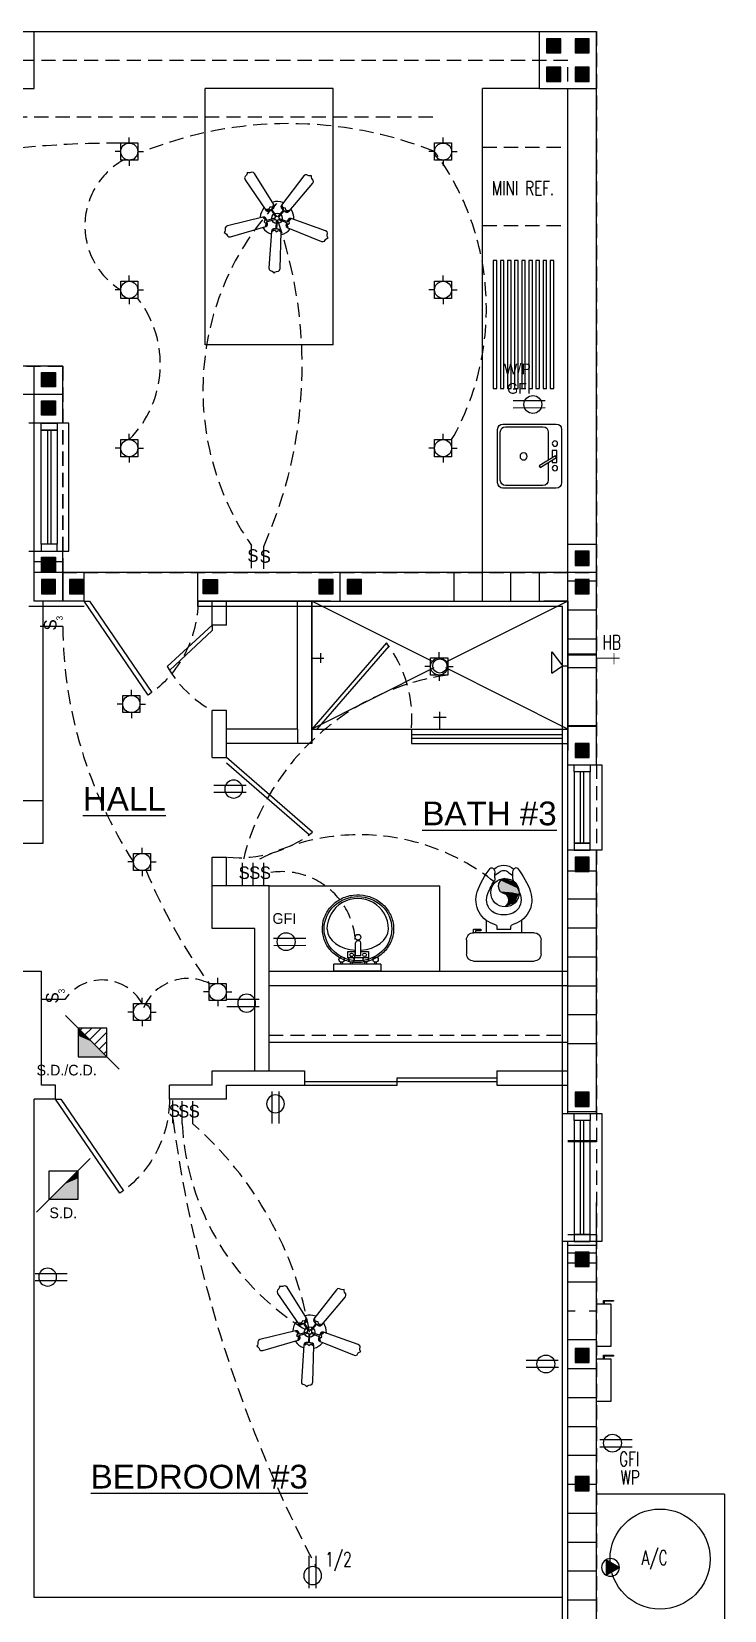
# Model space of a CAD drawing. Header units: inches. Extents: x -25328 to 8149, y -5530 to 4336.
# Drawn here: x -2623.5 to -2428.8, y 2186.2 to 2629.8 of the extents above; entities that cross this region are included whole.
import ezdxf

# ---------------------------------------------------------------- set-up
doc = ezdxf.new("R2010")
doc.units = ezdxf.units.IN
doc.header["$LTSCALE"] = 16
doc.header["$MEASUREMENT"] = 0
doc.linetypes.add('ALPINE_SOLID', pattern=[0])
doc.linetypes.add('HIDDEN', pattern=[0.375, 0.25, -0.125])
doc.layers.get('0').update_dxf_attribs({"linetype": 'CONTINUOUS'})
doc.layers.add('AREA', color=7, linetype='HIDDEN', plot=False)
for name, color, linetype in [('BLOCK', 8, 'CONTINUOUS'), ('CEILING', 8, 'CONTINUOUS'), ('CELLS', 165, 'CONTINUOUS'), ('CONC', 3, 'CONTINUOUS'), ('COUNTER', 2, 'CONTINUOUS'), ('DIM', 5, 'CONTINUOUS'), ('DIMS', 5, 'CONTINUOUS'), ('DOORS', 1, 'CONTINUOUS'), ('DRY WALL', 8, 'CONTINUOUS'), ('ELECTRIC', 3, 'CONTINUOUS'), ('ELECTRIC LINES', 4, 'HIDDEN'), ('FIXTURES', 2, 'CONTINUOUS'), ('PLUMBING', 4, 'CONTINUOUS'), ('TEXT', 11, 'CONTINUOUS'), ('TEXT ROOM', 3, 'CONTINUOUS'), ('TRUSSES', 56, 'ALPINE_SOLID'), ('WALLS EXT', 6, 'CONTINUOUS'), ('WALLS INT', 6, 'CONTINUOUS'), ('WINDOWS', 1, 'CONTINUOUS')]:
    doc.layers.add(name, color=color, linetype=linetype)
doc.styles.add('ARCHM', font='ARCHM.SHX')
doc.styles.add('ATT', font='txt')
doc.styles.add('PAYTS NOTES', font='romans.shx', dxfattribs={"width": 0.7, "height": 4.5})
doc.styles.add('TEST', font='swissk.ttf', dxfattribs={"height": 4})

# ---------------------------------------------------------------- blocks, each defined once
blk = doc.blocks.new('226')
for p, q in [((0, -9.02), (0, 0)), ((2, -9.02), (2, 0))]:
    blk.add_line(p, q)
blk.add_circle((1, -5.52), 2.51)
blk = doc.blocks.new('A$C6fa36042')
at = {"layer": 'ELECTRIC'}
for p, q in [((3.91, 18.07), (3.81, 17.84)), ((3.81, 17.84), (3.92, 17.5)), ((4.16, 18.36), (3.91, 18.07)), ((4.3, 18.65), (4.16, 18.36)), ((4.32, 18.86), (4.3, 18.65)), ((4.54, 18.78), (4.32, 18.86)), ((4.82, 18.79), (4.54, 18.78)), ((5.21, 18.91), (4.82, 18.79)), ((5.49, 18.86), (5.21, 18.91)), ((5.71, 18.67), (5.49, 18.86)), ((9.33, 12.85), (5.71, 18.67)), ((14.95, 18.19), (10.74, 12.73)), ((15.24, 18.4), (14.95, 18.19)), ((15.49, 18.38), (15.24, 18.4)), ((15.84, 18.23), (15.49, 18.38)), ((16.16, 18.19), (15.84, 18.23)), ((16.37, 18.23), (16.16, 18.19)), ((16.37, 18), (16.37, 18.23)), ((16.46, 17.74), (16.37, 18)), ((3.92, 17.5), (7.81, 11.8)), ((12.2, 11.6), (16.62, 16.85)), ((16.7, 17.4), (16.46, 17.74)), ((16.62, 16.85), (16.73, 17.12)), ((16.73, 17.12), (16.7, 17.4)), ((7.92, 11.93), (7.89, 11.88)), ((7.89, 11.88), (8.03, 11.73)), ((8.1, 11.89), (7.92, 11.93)), ((8.34, 11.93), (8.1, 11.89)), ((8.26, 11.72), (8.75, 11.89)), ((8.46, 12.09), (8.34, 11.93)), ((8.56, 12.36), (8.46, 12.09)), ((8.87, 12.32), (8.56, 12.36)), ((8.75, 11.89), (8.76, 11.85)), ((9.07, 12.39), (8.87, 12.32)), ((8.92, 12), (9.25, 12.34)), ((8.94, 11.96), (8.92, 12)), ((8.95, 11.94), (9.31, 12.25)), ((9.78, 10.69), (8.95, 11.94)), ((9.17, 12.6), (9.07, 12.39)), ((9.2, 12.77), (9.17, 12.6)), ((9.27, 12.76), (9.2, 12.77)), ((9.25, 12.34), (9.34, 12.55)), ((9.34, 12.55), (9.27, 12.76)), ((9.31, 12.25), (9.44, 12.49)), ((9.44, 12.49), (9.33, 12.85)), ((10.74, 12.73), (10.63, 12.45)), ((10.63, 12.45), (10.7, 12.23)), ((10.7, 12.23), (11.06, 11.81)), ((10.84, 12.67), (10.74, 12.49)), ((10.74, 12.49), (10.8, 12.28)), ((10.8, 12.28), (11.11, 11.87)), ((10.89, 12.66), (10.84, 12.67)), ((10.91, 12.48), (10.89, 12.66)), ((11.02, 12.27), (10.91, 12.48)), ((11.21, 12.2), (11.02, 12.27)), ((11.11, 11.87), (11.08, 11.84)), ((11.5, 12.19), (11.21, 12.2)), ((11.56, 11.88), (11.5, 12.19)), ((11.69, 11.71), (11.56, 11.88)), ((7.27, 10.5), (0.61, 8.85)), ((7.64, 10.49), (7.27, 10.5)), ((7.33, 10.41), (7.29, 10.35)), ((7.29, 10.35), (7.45, 10.27)), ((7.55, 10.42), (7.33, 10.41)), ((7.45, 10.27), (7.62, 10.11)), ((7.62, 9.9), (7.49, 9.62)), ((7.49, 9.62), (7.71, 9.44)), ((7.73, 10.26), (7.55, 10.42)), ((7.62, 10.11), (7.62, 9.9)), ((7.83, 10.3), (7.64, 10.49)), ((7.8, 9.03), (7.7, 8.88)), ((7.7, 8.88), (7.74, 8.83)), ((7.71, 9.44), (7.83, 9.27)), ((7.95, 9.84), (7.73, 10.26)), ((7.74, 8.83), (7.93, 8.92)), ((7.79, 8.73), (8.04, 8.89)), ((7.83, 9.27), (7.8, 9.03)), ((7.81, 11.8), (8.04, 11.62)), ((8.01, 9.86), (7.83, 10.3)), ((7.93, 8.92), (8.01, 9.14)), ((7.98, 9.85), (7.95, 9.84)), ((8.01, 9.14), (7.99, 9.65)), ((7.99, 9.65), (8.04, 9.65)), ((9.45, 10.26), (8.01, 9.86)), ((8.03, 11.73), (8.26, 11.72)), ((8.04, 11.62), (8.28, 11.61)), ((8.04, 8.89), (8.12, 9.11)), ((8.06, 9.66), (9.52, 10.05)), ((8.12, 9.11), (8.06, 9.66)), ((8.28, 11.61), (8.78, 11.83)), ((8.78, 11.83), (9.6, 10.56)), ((9.52, 10.05), (9.45, 10.26)), ((9.6, 10.56), (9.78, 10.69)), ((9.77, 9.82), (9.7, 8.32)), ((9.98, 9.82), (9.77, 9.82)), ((9.9, 8.31), (9.98, 9.82)), ((11.06, 11.81), (10.11, 10.64)), ((10.11, 10.64), (10.29, 10.52)), ((10.35, 10.19), (10.28, 9.98)), ((10.28, 9.98), (11.69, 9.45)), ((10.29, 10.52), (11.22, 11.69)), ((11.75, 9.64), (10.35, 10.19)), ((11.22, 11.69), (11.63, 11.44)), ((11.24, 11.71), (11.26, 11.74)), ((11.26, 11.74), (11.69, 11.53)), ((11.69, 9.45), (11.57, 8.99)), ((11.57, 8.99), (11.61, 8.72)), ((11.63, 11.44), (11.89, 11.4)), ((11.75, 9.43), (11.68, 8.96)), ((11.68, 8.96), (11.73, 8.73)), ((11.92, 11.68), (11.69, 11.71)), ((11.69, 11.53), (11.92, 11.51)), ((11.71, 9.44), (11.75, 9.43)), ((12.03, 10.12), (11.75, 9.64)), ((11.82, 9.61), (11.78, 9.63)), ((12.11, 10.03), (11.82, 9.61)), ((11.85, 9.02), (11.97, 9.19)), ((11.89, 8.79), (11.85, 9.02)), ((11.89, 11.4), (12.2, 11.6)), ((12.09, 11.71), (11.92, 11.68)), ((11.92, 11.51), (12.1, 11.64)), ((11.97, 9.19), (12.24, 9.34)), ((12.23, 10.25), (12.03, 10.12)), ((12.1, 11.64), (12.09, 11.71)), ((12.3, 10.16), (12.11, 10.03)), ((12.17, 9.62), (12.18, 9.82)), ((12.24, 9.34), (12.17, 9.62)), ((12.18, 9.82), (12.34, 9.99)), ((12.53, 10.23), (12.23, 10.25)), ((12.5, 10.12), (12.3, 10.16)), ((12.34, 9.99), (12.51, 10.06)), ((12.51, 10.06), (12.5, 10.12)), ((19.02, 7.91), (12.53, 10.23)), ((0.14, 7.78), (0, 7.59)), ((0, 7.59), (0.19, 7.5)), ((0.22, 8.04), (0.14, 7.78)), ((0.19, 7.5), (0.43, 7.28)), ((0.36, 8.7), (0.22, 8.45)), ((0.22, 8.45), (0.22, 8.04)), ((0.61, 8.85), (0.36, 8.7)), ((0.43, 7.28), (0.62, 6.95)), ((0.62, 6.95), (0.81, 6.79)), ((0.81, 6.79), (1.17, 6.79)), ((1.17, 6.79), (7.79, 8.73)), ((8.86, 7.81), (8.37, 0.97)), ((8.98, 8.16), (8.86, 7.81)), ((9.02, 8.05), (8.96, 7.85)), ((8.96, 7.85), (9.01, 7.79)), ((9.23, 8.28), (8.98, 8.16)), ((9.01, 7.79), (9.13, 7.92)), ((9.23, 8.17), (9.02, 8.05)), ((9.13, 7.92), (9.34, 8.02)), ((9.7, 8.32), (9.23, 8.28)), ((9.7, 8.25), (9.23, 8.17)), ((9.34, 8.02), (9.54, 7.96)), ((9.54, 7.96), (9.77, 7.75)), ((9.7, 8.29), (9.7, 8.25)), ((9.77, 7.75), (10.01, 7.91)), ((9.89, 8.24), (9.9, 8.28)), ((10.38, 8.09), (9.89, 8.24)), ((10.44, 8.19), (9.9, 8.31)), ((10.01, 7.91), (10.2, 7.96)), ((10.2, 7.96), (10.42, 7.86)), ((10.57, 7.95), (10.38, 8.09)), ((10.42, 7.86), (10.54, 7.73)), ((10.62, 8.05), (10.44, 8.19)), ((10.5, 0.87), (10.7, 7.76)), ((10.54, 7.73), (10.59, 7.75)), ((10.59, 7.75), (10.57, 7.95)), ((10.7, 7.76), (10.62, 8.05)), ((11.61, 8.72), (11.91, 8.49)), ((11.73, 8.73), (11.91, 8.6)), ((11.97, 8.63), (11.89, 8.79)), ((11.91, 8.6), (11.97, 8.63)), ((11.91, 8.49), (18.27, 5.91)), ((18.55, 5.89), (18.81, 6.01)), ((18.81, 6.01), (19.05, 6.34)), ((19.31, 7.7), (19.02, 7.91)), ((19.05, 6.34), (19.27, 6.5)), ((19.27, 6.5), (19.5, 6.58)), ((19.37, 7.46), (19.31, 7.7)), ((19.33, 7.07), (19.37, 7.46)), ((19.39, 6.76), (19.33, 7.07)), ((19.5, 6.58), (19.39, 6.76)), ((18.27, 5.91), (18.55, 5.89)), ((8.37, 0.97), (8.43, 0.68)), ((8.43, 0.68), (8.63, 0.48)), ((8.63, 0.48), (9.02, 0.35)), ((9.02, 0.35), (9.24, 0.19)), ((9.24, 0.19), (9.38, 0)), ((9.38, 0), (9.52, 0.16)), ((9.52, 0.16), (9.8, 0.31)), ((9.8, 0.31), (10.18, 0.39)), ((10.18, 0.39), (10.39, 0.53)), ((10.39, 0.53), (10.5, 0.87))]:
    blk.add_line(p, q, dxfattribs=at)
for radius in [0.983, 0.393]:
    blk.add_circle((9.91, 10.25), radius, dxfattribs=at)
for start, end in [(141.8249, 175.765), (69.8249, 103.765), (357.8249, 31.765), (213.8249, 247.765), (285.8249, 319.765)]:
    blk.add_arc((9.91, 10.25), 3.15, start, end, dxfattribs=at)
blk = doc.blocks.new('LIGHT')
at = {"layer": 'TEXT', "linetype": 'Continuous'}
for p, q in [((-2.41, 0), (-4, 0)), ((0, 2.41), (0, 4)), ((2.41, 0), (4, 0)), ((0, -2.41), (0, -4))]:
    blk.add_line(p, q, dxfattribs=at)
blk.add_circle((0, 0), 2.41, dxfattribs=at)
blk = doc.blocks.new('CANLIGHT')
at = {"layer": 'ELECTRIC', "color": 3}
for p, q in [((-2.96, -2.14), (-2.96, 2.69)), ((-2.96, 2.69), (1.86, 2.69)), ((1.86, 2.69), (1.86, -2.14)), ((1.86, -2.14), (-2.96, -2.14))]:
    blk.add_line(p, q, dxfattribs=at)
blk.add_blockref('LIGHT', (-0.55, 0.28), dxfattribs=at)
blk = doc.blocks.new('SMOKEDET')
at = {"layer": 'ELECTRIC', "linetype": 'Continuous'}
for p, q in [((4.56, 4.17), (8.1, 7.71)), ((-3.44, -3.83), (4.56, 4.17)), ((-3.44, 4.17), (4.56, 4.17)), ((-3.44, -3.83), (-3.44, 4.17)), ((4.56, 4.17), (4.56, -3.83)), ((-3.44, -3.83), (-6.97, -7.36)), ((4.56, -3.83), (-3.44, -3.83))]:
    blk.add_line(p, q, dxfattribs=at)
for points in [[(-3.44, -3.83), (4.56, -3.83), (0.98, 0.51), (4.54, 2.06)], [(0.98, 0.51), (4.54, 2.06), (4.56, 4.17)]]:
    blk.add_solid(points, dxfattribs=at)
at = {"layer": 'TEXT', "style": 'ARCHM'}
blk.add_text('S.D.', height=3, dxfattribs=at).set_placement((-3.39, -9.09))
blk = doc.blocks.new('A$C12A10692')
blk.add_line((1.14, 0), (1.14, 6.34))
at = {"style": 'ARCHM'}
blk.add_text('S', height=3.52, dxfattribs=at).set_placement((0, 1.75))
blk = doc.blocks.new('CELL')
at = {"layer": 'CELLS', "linetype": 'Continuous'}
for p, q in [((-1.99, -1.89), (-1.99, 2.11)), ((-1.99, 2.11), (2.01, 2.11)), ((2.01, 2.11), (2.01, -1.89)), ((2.01, -1.89), (-1.99, -1.89))]:
    blk.add_line(p, q, dxfattribs=at)
for points in [[(-1.99, 2.11), (-1.99, -1.89), (2.01, 2.11), (-0.07, -1.89)], [(2.01, 2.11), (-0.07, -1.89), (2.01, -0.79), (1.71, -1.89)], [(2.01, -0.79), (1.71, -1.89), (2.01, -1.89)]]:
    blk.add_solid(points, dxfattribs=at)
blk = doc.blocks.new('A$C1FC876C1')
at = {"layer": 'DOORS'}
for p, q in [((0, 18.07), (26.42, 0)), ((26.42, 1.5), (0.72, 19.08)), ((26.42, 0), (26.42, 1.5))]:
    blk.add_line(p, q, dxfattribs=at)
at = {"layer": 'DOORS', "color": 8, "linetype": 'HIDDEN'}
blk.add_arc((26.45, -0.07), 32.07, 90.0483, 145.5621, dxfattribs=at)
blk = doc.blocks.new('pv_snk_lav')
at = {"color": 8}
for p, q in [((-2.92, 19.75), (2.86, 19.75)), ((-2.92, 17.96), (-2.92, 19.75)), ((-0.81, 17.96), (-2.92, 17.96)), ((-0.81, 19.18), (-0.81, 15.54)), ((-0.81, 19.18), (0.69, 19.18)), ((0.69, 19.18), (0.69, 15.54)), ((2.86, 17.96), (0.69, 17.96)), ((2.86, 19.75), (2.86, 17.96)), ((-0.31, 15.04), (0.19, 15.04))]:
    blk.add_line(p, q, dxfattribs=at)
for centre in [(-1.85, 18.92), (1.79, 18.92)]:
    blk.add_circle(centre, 0.504, dxfattribs=at)
blk.add_circle((0, 14), 0.805)
for centre, start, end in [((-0.31, 15.54), 180, 270), ((0.19, 15.54), 270, 0)]:
    blk.add_arc(centre, 0.5, start, end, dxfattribs=at)
blk.add_ellipse((0, 11.59), major_axis=(-9.51, 0), ratio=0.94926)
for centre, ratio, start_param, end_param in [((0.06, 11.59), 0.701896, 4.81318, 6.256692), ((0.06, 11.59), 0.701896, 3.168086, 4.639508), ((0.06, 11.75), 1, 0, 3.141593)]:
    blk.add_ellipse(centre, major_axis=(-8.65, 0), ratio=ratio, start_param=start_param, end_param=end_param)
blk.add_open_spline([(-10.01, 11.59), (-10.01, 10.88), (-9.93, 10.17), (-9.49, 8.32), (-8.99, 7.22), (-7.6, 5.27), (-6.71, 4.42), (-4.67, 3.08), (-3.52, 2.59), (-1.12, 2.04), (0.13, 1.99), (2.58, 2.3), (3.78, 2.68), (5.94, 3.82), (6.91, 4.59), (8.49, 6.4), (9.11, 7.45), (9.89, 9.69), (10.06, 10.88), (9.94, 13.25), (9.64, 14.41), (8.63, 16.57), (7.91, 17.55), (6.14, 19.21), (5.1, 19.88), (2.82, 20.81), (1.6, 21.07), (-0.87, 21.16), (-2.11, 20.98), (-4.45, 20.21), (-5.54, 19.61), (-7.43, 18.09), (-8.22, 17.16), (-9.4, 15.08), (-9.78, 13.93), (-9.99, 12.37), (-10.01, 11.98), (-10.01, 11.59)], degree=3, knots=[0, 0, 0, 0, 0.222872, 0.222872, 0.593959, 0.593959, 0.965045, 0.965045, 1.336132, 1.336132, 1.707218, 1.707218, 2.078305, 2.078305, 2.449391, 2.449391, 2.820478, 2.820478, 3.191564, 3.191564, 3.562651, 3.562651, 3.933737, 3.933737, 4.304824, 4.304824, 4.67591, 4.67591, 5.046996, 5.046996, 5.418083, 5.418083, 5.789169, 5.789169, 6.160256, 6.160256, 6.283185, 6.283185, 6.283185, 6.283185], dxfattribs=at)
blk = doc.blocks.new('15PTOI06')
at = {"color": 0, "linetype": 'ByBlock'}
for p, q in [((2, 10.5), (6, 10.5)), ((0, -8.5), (0, 8.5)), ((8, 8.5), (8, -8.5)), ((11.5, 5), (8, 5)), ((9, 2), (9.765178, 2)), ((9, -2), (9, 2)), ((23.431562, 2.5), (24.727861, 2.5)), ((24.931034, 1.327586), (24.062054, 2.5)), ((9.765178, -2), (9, -2)), ((23.431562, -2.5), (24.690476, -2.5)), ((24.931034, -1.327586), (24.062054, -2.5)), ((11.5, -5), (8, -5)), ((8.5, -8), (8, -8)), ((8, -8.5), (9, -8.5)), ((9, -6.5), (8.5, -6.5)), ((8.5, -6.5), (8.5, -8)), ((9, -8.5), (9, -6.5)), ((6, -10.5), (2, -10.5))]:
    blk.add_line(p, q, dxfattribs=at)
for centre, radius, start, end in [((2, 8.5), 2, 90, 180), ((6, 8.5), 2, 0, 90), ((17.25, 0.65), 7.210062, 71.816347, 166.116636), ((17.25, 0.65), 4.210062, 71.816347, 142.891702), ((12, -13.75), 19.534695, 57.937508, 70.559965), ((12, -13.75), 22.534695, 51.265418, 70.559965), ((9.765178, 2.5), 0.5, 270, 346.116636), ((19.118098, 0), 6.118098, 147.797266, 212.202734), ((23.431562, 4.5), 2, 237.937508, 270), ((24.727861, 4.5), 2, 270, 314.939898), ((23.666667, 0), 1.833333, 313.602819, 46.397181), ((23.166667, 0), 3.833333, 313.602819, 46.397181), ((25.787408, 3.438228), 0.5, 314.939898, 51.265418), ((9.765178, -2.5), 0.5, 13.883364, 90), ((17.25, -0.65), 7.210062, 193.883364, 288.183653), ((17.25, -0.65), 4.210062, 217.108298, 288.183653), ((12, 13.75), 19.534695, 289.440035, 302.062492), ((12, 13.75), 22.534695, 289.440035, 308.665009), ((23.431562, -4.5), 2, 90, 122.062492), ((24.690476, -4.5), 2, 44.162471, 90), ((25.766527, -3.454957), 0.5, 308.665009, 44.162471), ((2, -8.5), 2, 180, 270), ((6, -8.5), 2, 270, 0)]:
    blk.add_arc(centre, radius, start, end, dxfattribs=at)
at = {"color": 0, "linetype": 'ByBlock', "style": 'ATT', "flags": 3}
blk.add_attdef('ITEM', (0, -19.5), '', height=6, dxfattribs=at)
blk = doc.blocks.new('pv_snk_ut')
for p, q in [((-12, 24), (-12, 4)), ((10, 26), (-10, 26)), ((9, 25), (-9, 25)), ((12, 4), (12, 24)), ((-11, 23), (-11, 9)), ((11, 9), (11, 23)), ((-9, 7), (1.54, 7)), ((2.42, 7), (9, 7)), ((-10, 2), (10, 2))]:
    blk.add_line(p, q)
at = {"color": 8}
blk.add_lwpolyline([(-0.15, 4.26), (3.63, 10.38), (4.26, 9.99), (0.48, 3.87)], close=True, dxfattribs=at)
blk.add_lwpolyline([(1.51, 5.54), (2.43, 5.54), (2.43, 3.74), (-2.06, 3.74), (-2.06, 5.54), (0.63, 5.54)], dxfattribs=at)
blk.add_circle((0.1, 16.24), 1.36)
for centre in [(-4.68, 4.52), (4.53, 4.49)]:
    blk.add_circle(centre, 0.999, dxfattribs=at)
for centre, start, end in [((-10, 24), 90, 180), ((-9, 23), 90, 180), ((9, 23), 0, 90), ((10, 24), 0, 90), ((-9, 9), 180, 270), ((9, 9), 270, 0), ((-10, 4), 180, 270), ((10, 4), 270, 0)]:
    blk.add_arc(centre, 2, start, end)
blk = doc.blocks.new('ELEC220')
at = {"layer": 'ELECTRIC', "linetype": 'Continuous', "extrusion": (0, 0, -1)}
for p, q in [((2.38, -0.01), (-1.37, 2.14)), ((2.38, -0.01), (-1.37, 2.14)), ((-1.37, 2.14), (-1.36, -2.19)), ((-1.37, 2.14), (-1.36, -2.19)), ((-1.36, -2.19), (2.38, -0.01)), ((-1.36, -2.19), (2.38, -0.01))]:
    blk.add_line(p, q, dxfattribs=at)
blk.add_circle((0.12, -0.02), 2.5, dxfattribs=at)
for points in [[(1.36, -2.19), (-2.38, -0.01), (1.37, 2.14), (1.36, -2.19)], [(1.36, -2.19), (1.37, 2.14), (-0.06, -1.38), (-0.32, 1.2)], [(-0.06, -1.38), (-0.32, 1.2), (-1.35, -0.6), (-1.64, 0.43)], [(-1.35, -0.6), (-1.64, 0.43), (-2.38, -0.01)]]:
    blk.add_solid(points, dxfattribs=at)
blk = doc.blocks.new('A$C46EE3F81')
blk.add_line((1.14, 0), (1.14, 6.34))
at = {"style": 'ARCHM'}
for s, height, p in [('S', 3.52, (0, 1.75)), ('3', 1.76, (2.8, 0.02))]:
    blk.add_text(s, height=height, dxfattribs=at).set_placement(p)
blk = doc.blocks.new('A$C0D594376')
at = {"layer": 'ELECTRIC'}
for p, q in [((0, 2), (0, 4)), ((0, 4), (13.24, 4)), ((0, 2), (13.24, 2)), ((1.22, 2), (1.22, 1.46)), ((1.72, 2), (1.72, 1.47)), ((3.96, 2), (3.96, 1.46)), ((4.46, 2), (4.46, 1.47)), ((8, 2), (8, 1.46)), ((8.5, 2), (8.5, 1.47)), ((10.74, 2), (10.74, 1.46)), ((11.24, 2), (11.24, 1.47)), ((13.24, 4), (13.24, 2))]:
    blk.add_line(p, q, dxfattribs=at)
for centre in [(1.48, 0.75), (4.22, 0.75), (8.26, 0.75), (11.01, 0.75)]:
    blk.add_circle(centre, 0.753, dxfattribs=at)
blk = doc.blocks.new('BATHFAN')
at = {"layer": 'ELECTRIC', "linetype": 'Continuous'}
blk.add_circle((-0.43, -0.03), 4, dxfattribs=at)
for centre, radius, start, end in [((-0.23, 1.82), 2.15, 95.6022, 266.541), ((-1.46, -2.12), 2.11, 298.9646, 58.5156)]:
    blk.add_arc(centre, radius, start, end, dxfattribs=at)
for points in [[(-2.33, 2), (3.57, -0.08), (-2.37, 1.56), (3.53, -0.24)], [(-2.37, 1.56), (3.53, -0.24), (-2.17, 0.84), (3.49, -0.32)], [(-1.69, 3.4), (3.09, 1.2), (-2.33, 2), (3.57, -0.08)], [(-2.17, 0.84), (3.49, -0.32), (-1.69, 0.28), (1.64, 0.04)], [(-0.4, 3.97), (2.45, 2.8), (-1.69, 3.4), (3.09, 1.2)], [(-1.69, 0.28), (1.64, 0.04), (-1.08, -0.12), (2.09, -0.08)], [(-1.08, -0.12), (2.09, -0.08), (-0.12, -0.52), (3.45, -0.36)], [(0.16, -3.57), (0.44, -3.65), (-0.44, -3.97)], [(-0.12, -0.52), (3.45, -0.36), (0.4, -1.05), (3.25, -0.88)], [(0.4, -3.21), (1.44, -3.25), (0.16, -3.57), (0.44, -3.65)], [(0.4, -1.05), (3.25, -0.88), (0.64, -1.61), (2.65, -2.29)], [(0.64, -2.65), (2.41, -2.89), (0.4, -3.21), (1.44, -3.25)], [(0.64, -1.61), (2.65, -2.29), (0.64, -2.65), (2.41, -2.89)]]:
    blk.add_solid(points, dxfattribs=at)
blk = doc.blocks.new('A$C39992C4D')
at = {"layer": 'ELECTRIC'}
blk.add_blockref('BATHFAN', (4.43, 4.03), dxfattribs=at)

msp = doc.modelspace()

# ---------------------------------------------------------------- hatches: boundary and pattern name
at = {"layer": 'BLOCK'}
h = msp.add_hatch(dxfattribs=at)
h.set_pattern_fill('LINE', color=165, scale=65, style=0)
h.set_pattern_definition([(0, (-3585.759, -1702.746), (0, 8.125), [])])
h.paths.add_polyline_path([(-2466.7977877, 2223.80728168), (-2466.7977877, 2219.80728168), (-2470.7977877, 2219.80728168), (-2470.7977877, 2223.80728168)], flags=16)
h.paths.add_polyline_path([(-2470.7977877, 2267.80728168), (-2470.7977877, 2271.80728168), (-2466.7977877, 2271.80728168), (-2466.7977877, 2267.80728168)], flags=16)
h.paths.add_polyline_path([(-2466.7977877, 2151.80728168), (-2466.7977877, 2147.80728168), (-2470.7977877, 2147.80728168), (-2470.7977877, 2151.80728168)], flags=16)
h.paths.add_polyline_path([(-2464.7977877, 2289.80728168), (-2472.7977877, 2289.80728168), (-2472.7977877, 2078.125), (-2470.7977877, 2078.125), (-2470.7977877, 2079.80728168), (-2466.7977877, 2079.80728168), (-2466.7977877, 2078.125), (-2464.7977877, 2078.125)])
at = {"layer": 'DIMS'}
h = msp.add_hatch(dxfattribs=at)
h.set_pattern_fill('ANSI31', color=256, scale=15, style=0)
h.set_pattern_definition([(45, (10284.235, 11899.567), (-1.32582521, 1.32582521), [])])
h.paths.add_polyline_path([(-2610.43492311, 2349.76043985), (-2602.43492311, 2349.76043985), (-2602.43492311, 2341.76043985)])

# ---------------------------------------------------------------- linework, layer by layer
at = {"layer": 'AREA', "color": 165}
for points in [[(-3056.7977877, 2537.80728168), (-3056.7977877, 2587.80728168), (-2802.7977877, 2587.80728168), (-2802.7977877, 2629.80728168), (-2464.7977877, 2629.80728168), (-2464.7977877, 2477.80728168), (-2614.7977877, 2477.80728168), (-2614.7977877, 2535.80728168), (-2786.65049288, 2535.80728168), (-2787.01945138, 2417.5783004), (-3048.7977877, 2417.79321465), (-3048.7977877, 2537.80728168), (-3056.7977877, 2537.80728168)], [(-3048.7977877, 2417.79321465), (-2786.99811186, 2417.79521818), (-2786.99811186, 2535.80728168), (-2614.7977877, 2535.80728168), (-2614.7977877, 2477.80728168), (-2464.7977877, 2477.80728168), (-2464.7977877, 1929.80728168), (-2472.7977877, 1921.80728168), (-2682.7977877, 1921.80728168), (-2682.7977877, 1897.80728168), (-2766.7977877, 1897.80728168), (-2766.7977877, 1973.80728168), (-2887.7977877, 1973.80728168), (-2887.7977877, 2021.80728168), (-2971.7977877, 2021.80728168)]]:
    msp.add_lwpolyline(points, dxfattribs=at)
at = {"layer": 'BLOCK', "color": 165}
for p, q in [((-2622.7977877, 2527.80728168), (-2622.7977877, 2535.80728168)), ((-2614.7977877, 2527.80728168), (-2622.7977877, 2527.80728168)), ((-2614.7977877, 2480.80728168), (-2622.7977877, 2480.80728168)), ((-2614.7977877, 2477.80728168), (-2622.7977877, 2477.80728168)), ((-2614.7977877, 2477.80728168), (-2614.7977877, 2469.80728168)), ((-2504.7977877, 2469.80728168), (-2504.7977877, 2477.80728168)), ((-2496.7977877, 2469.80728168), (-2496.7977877, 2477.80728168)), ((-2488.7977877, 2469.80728168), (-2488.7977877, 2477.80728168)), ((-2480.7977877, 2469.80728168), (-2480.7977877, 2477.80728168)), ((-2472.7977877, 2469.80728168), (-2472.7977877, 2477.80728168)), ((-2464.7977877, 2475.375), (-2472.7977877, 2475.375)), ((-2464.7977877, 2467.25), (-2472.7977877, 2467.25)), ((-2464.7977877, 2459.125), (-2472.7977877, 2459.125)), ((-2464.7977877, 2454.875), (-2472.7977877, 2454.875)), ((-2464.7977877, 2454.625), (-2472.7977877, 2454.625)), ((-2464.7977877, 2451), (-2472.7977877, 2451)), ((-2464.7977877, 2434.75), (-2472.7977877, 2434.75)), ((-2464.7977877, 2434.5), (-2472.7977877, 2434.5)), ((-2464.7977877, 2393.875), (-2472.7977877, 2393.875)), ((-2464.7977877, 2386), (-2472.7977877, 2386)), ((-2464.7977877, 2377.875), (-2472.7977877, 2377.875)), ((-2464.7977877, 2369.75), (-2472.7977877, 2369.75)), ((-2464.7977877, 2361.625), (-2472.7977877, 2361.625)), ((-2464.7977877, 2353.5), (-2472.7977877, 2353.5)), ((-2464.7977877, 2345.375), (-2472.7977877, 2345.375)), ((-2464.7977877, 2326.25), (-2472.7977877, 2326.25)), ((-2464.7977877, 2318.125), (-2472.7977877, 2318.125)), ((-2464.7977877, 2317.875), (-2472.7977877, 2317.875)), ((-2472.7977877, 2291.80728168), (-2464.7977877, 2291.80728168)), ((-2472.7977877, 2288.80728168), (-2464.7977877, 2288.80728168)), ((-2472.7977877, 2283.80728168), (-2464.7977877, 2283.80728168))]:
    msp.add_line(p, q, dxfattribs=at)
at = {"layer": 'CEILING', "color": 165, "linetype": 'HIDDEN'}
for p, q in [((-2794.7977877, 2621.80728168), (-2472.7977877, 2621.80728168)), ((-2472.7977877, 2609.80728168), (-2472.7977877, 2621.80728168)), ((-2772.7977877, 2605.80728168), (-2508.7977877, 2605.80728168)), ((-2496.7977877, 2597.32975461), (-2472.7977877, 2597.32975461)), ((-2496.7977877, 2575.32975461), (-2472.7977877, 2575.32975461))]:
    msp.add_line(p, q, dxfattribs=at)
at = {"layer": 'CONC', "color": 165}
for p, q in [((-2802.7977877, 2629.80728168), (-2464.7977877, 2629.80728168)), ((-2464.7977877, 2609.80728168), (-2464.7977877, 2629.80728168)), ((-2464.7977877, 2477.80728168), (-2464.7977877, 2629.80728168)), ((-2464.7977877, 2629.80728168), (-2464.7977877, 2629.80728168)), ((-2472.7977877, 2477.80728168), (-2472.7977877, 2613.80728168)), ((-2464.7977877, 2477.80728168), (-2464.7977877, 2483.80728168)), ((-2544.7977877, 2469.80728168), (-2472.7977877, 2469.80728168)), ((-2544.7977877, 2469.80728168), (-2544.7977877, 2429.80728168)), ((-2510.50645971, 2452.59672382), (-2544.7977877, 2469.80728168)), ((-2472.7977877, 2469.80728168), (-2507.08911569, 2452.59672382)), ((-2472.7977877, 2469.80728168), (-2472.7977877, 2427.80728168)), ((-2544.7977877, 2453.76896111), (-2541.35941587, 2453.76896111)), ((-2542.25798637, 2452.42551761), (-2542.25798637, 2455.1124046)), ((-2477.2977877, 2455.54889123), (-2474.2977877, 2451.55728168)), ((-2477.2977877, 2449.54889123), (-2477.2977877, 2455.54889123)), ((-2510.50645971, 2451.01783954), (-2544.7977877, 2433.80728168)), ((-2472.7977877, 2433.80728168), (-2507.08911569, 2451.01783954)), ((-2477.2977877, 2449.54889123), (-2474.2977877, 2451.55728168)), ((-2474.2977877, 2451.55728168), (-2472.7977877, 2451.55728168)), ((-2516.7977877, 2433.80728168), (-2516.7977877, 2429.80728168)), ((-2428.7977877, 2218.89096783), (-2464.7977877, 2218.89096783)), ((-2428.7977877, 2218.89096783), (-2428.7977877, 2148.89096783))]:
    msp.add_line(p, q, dxfattribs=at)
msp.add_circle((-2508.7977877, 2451.55728168), 2, dxfattribs=at)
at = {"layer": 'COUNTER', "color": 165, "linetype": 'Continuous'}
for p, q in [((-2574.7977877, 2541.80728168), (-2574.7977877, 2613.80728168)), ((-2538.7977877, 2541.80728168), (-2538.7977877, 2613.80728168)), ((-2496.7977877, 2477.80728168), (-2496.7977877, 2613.80728168)), ((-2480.7977877, 2613.80728168), (-2496.7977877, 2613.80728168))]:
    msp.add_line(p, q, dxfattribs=at)
at = {"layer": 'COUNTER', "color": 165}
for p, q in [((-2556.7977877, 2389.80728168), (-2508.7977877, 2389.80728168)), ((-2508.7977877, 2365.80728168), (-2508.7977877, 2389.80728168)), ((-2556.7977877, 2345.80728168), (-2472.7977877, 2345.80728168))]:
    msp.add_line(p, q, dxfattribs=at)
at = {"layer": 'COUNTER', "color": 165, "linetype": 'HIDDEN'}
msp.add_line((-2556.7977877, 2347.80728168), (-2472.7977877, 2347.80728168), dxfattribs=at)
at = {"layer": 'DIM', "color": 165}
for p, q in [((-2538.7977877, 2613.80728168), (-2574.7977877, 2613.80728168)), ((-2493.78223604, 2565.52822491), (-2493.78223604, 2529.52822491)), ((-2492.78223604, 2565.52822491), (-2493.78223604, 2565.52822491)), ((-2492.78223604, 2529.52822491), (-2492.78223604, 2565.52822491)), ((-2491.78223604, 2565.52822491), (-2491.78223604, 2529.52822491)), ((-2490.78223604, 2565.52822491), (-2491.78223604, 2565.52822491)), ((-2490.78223604, 2529.52822491), (-2490.78223604, 2565.52822491)), ((-2489.78223604, 2565.52822491), (-2489.78223604, 2529.52822491)), ((-2488.78223604, 2565.52822491), (-2489.78223604, 2565.52822491)), ((-2488.78223604, 2529.52822491), (-2488.78223604, 2565.52822491)), ((-2487.78223604, 2565.52822491), (-2487.78223604, 2529.52822491)), ((-2486.78223604, 2565.52822491), (-2487.78223604, 2565.52822491)), ((-2486.78223604, 2529.52822491), (-2486.78223604, 2565.52822491)), ((-2485.78223604, 2565.52822491), (-2485.78223604, 2529.52822491)), ((-2484.78223604, 2565.52822491), (-2485.78223604, 2565.52822491)), ((-2484.78223604, 2529.52822491), (-2484.78223604, 2565.52822491)), ((-2483.78223604, 2565.52822491), (-2483.78223604, 2529.52822491)), ((-2482.78223604, 2565.52822491), (-2483.78223604, 2565.52822491)), ((-2482.78223604, 2529.52822491), (-2482.78223604, 2565.52822491)), ((-2481.78223604, 2565.52822491), (-2481.78223604, 2529.52822491)), ((-2480.78223604, 2565.52822491), (-2481.78223604, 2565.52822491)), ((-2480.78223604, 2529.52822491), (-2480.78223604, 2565.52822491)), ((-2479.78223604, 2565.52822491), (-2479.78223604, 2529.52822491)), ((-2478.78223604, 2565.52822491), (-2479.78223604, 2565.52822491)), ((-2478.78223604, 2529.52822491), (-2478.78223604, 2565.52822491)), ((-2477.78223604, 2565.52822491), (-2477.78223604, 2529.52822491)), ((-2476.78223604, 2565.52822491), (-2477.78223604, 2565.52822491)), ((-2476.78223604, 2529.52822491), (-2476.78223604, 2565.52822491)), ((-2538.7977877, 2541.80728168), (-2574.7977877, 2541.80728168)), ((-2493.78223604, 2529.52822491), (-2492.78223604, 2529.52822491)), ((-2491.78223604, 2529.52822491), (-2490.78223604, 2529.52822491)), ((-2489.78223604, 2529.52822491), (-2488.78223604, 2529.52822491)), ((-2487.78223604, 2529.52822491), (-2486.78223604, 2529.52822491)), ((-2485.78223604, 2529.52822491), (-2484.78223604, 2529.52822491)), ((-2483.78223604, 2529.52822491), (-2482.78223604, 2529.52822491)), ((-2481.78223604, 2529.52822491), (-2480.78223604, 2529.52822491)), ((-2479.78223604, 2529.52822491), (-2478.78223604, 2529.52822491)), ((-2477.78223604, 2529.52822491), (-2476.78223604, 2529.52822491)), ((-2472.7977877, 2485.80728168), (-2464.7977877, 2485.80728168)), ((-2608.7977877, 2469.80728168), (-2608.7977877, 2477.80728168)), ((-2576.7977877, 2468.30728168), (-2576.7977877, 2477.80728168)), ((-2510.57119926, 2437.13335385), (-2506.96691422, 2437.13335385)), ((-2508.7977877, 2433.80728168), (-2508.7977877, 2438.62179926)), ((-2516.7977877, 2432.30728168), (-2474.2977877, 2432.30728168)), ((-2516.7977877, 2431.30728168), (-2474.2977877, 2431.30728168))]:
    msp.add_line(p, q, dxfattribs=at)
at = {"layer": 'DOORS', "color": 165}
for p, q in [((-2585.39293629, 2451.36601107), (-2572.7977877, 2463.05728168)), ((-2572.7977877, 2463.05728168), (-2572.7977877, 2461.55728168)), ((-2572.7977877, 2461.55728168), (-2584.67301868, 2450.35837634)), ((-2523.81416966, 2458.01146808), (-2544.7977877, 2433.80728168)), ((-2543.2977877, 2433.80728168), (-2523.06474253, 2457.14569719)), ((-2544.5936013, 2404.82366364), (-2568.7977877, 2425.80728168)), ((-2568.7977877, 2424.30728168), (-2545.45937219, 2404.07423651)), ((-2546.7977877, 2334.80728168), (-2520.76682637, 2334.80728168)), ((-2546.7977877, 2333.80728168), (-2520.76682637, 2333.80728168)), ((-2520.76682637, 2333.80728168), (-2520.76682637, 2335.80728168)), ((-2520.76682637, 2335.80728168), (-2492.7977877, 2335.80728168)), ((-2520.76682637, 2334.80728168), (-2492.7977877, 2334.80728168))]:
    msp.add_line(p, q, dxfattribs=at)
at = {"layer": 'DOORS', "color": 165, "linetype": 'HIDDEN'}
for centre, radius, start, end in [((-2550.38650027, 2437.23695557), 33.72935108, 354.7659632027, 38.018649913), ((-2557.29832123, 2467.51589555), 32.40565019, 209.891975028, 241.4258830303), ((-2565.36811381, 2431.39599426), 33.72935108, 264.7659632027, 308.018649913)]:
    msp.add_arc(centre, radius, start, end, dxfattribs=at)
at = {"layer": 'DRY WALL', "color": 165}
msp.add_line((-2608.79778674, 2468.30728168), (-2624.2977877, 2468.30728168), dxfattribs=at)
at = {"layer": 'ELECTRIC', "linetype": 'Continuous'}
for p, q in [((-2610.43492311, 2349.76043985), (-2613.97045702, 2353.29597376)), ((-2602.43492311, 2341.76043985), (-2610.43492311, 2349.76043985)), ((-2610.43492311, 2349.76043985), (-2610.43492311, 2341.76043985)), ((-2602.43492311, 2349.76043985), (-2610.43492311, 2349.76043985)), ((-2602.43492311, 2341.76043985), (-2602.43492311, 2349.76043985)), ((-2610.43492311, 2341.76043985), (-2602.43492311, 2341.76043985)), ((-2602.43492311, 2341.76043985), (-2598.8993892, 2338.22490595))]:
    msp.add_line(p, q, dxfattribs=at)
at = {"layer": 'ELECTRIC'}
for p, q in [((-2464.76715621, 2260.29067271), (-2464.76715621, 2272.29067271)), ((-2464.76715621, 2272.29067271), (-2460.76715621, 2272.29067271)), ((-2462.76715621, 2273.29067271), (-2459.96647245, 2273.29067271)), ((-2462.76715621, 2272.29067271), (-2462.76715621, 2273.29067271)), ((-2459.96647245, 2273.04067271), (-2462.51715621, 2273.04067271)), ((-2462.51715621, 2272.29067271), (-2462.51715621, 2273.04067271)), ((-2460.76715621, 2272.29067271), (-2460.76715621, 2260.29067271)), ((-2459.96647245, 2273.29067271), (-2459.96647245, 2273.04067271)), ((-2460.76715621, 2260.29067271), (-2464.76715621, 2260.29067271)), ((-2464.76715621, 2244.91180374), (-2464.76715621, 2256.91180374)), ((-2464.76715621, 2256.91180374), (-2460.76715621, 2256.91180374)), ((-2462.76715621, 2257.91180374), (-2459.96647245, 2257.91180374)), ((-2462.76715621, 2256.91180374), (-2462.76715621, 2257.91180374)), ((-2459.96647245, 2257.66180374), (-2462.51715621, 2257.66180374)), ((-2462.51715621, 2256.91180374), (-2462.51715621, 2257.66180374)), ((-2460.76715621, 2256.91180374), (-2460.76715621, 2244.91180374)), ((-2459.96647245, 2257.91180374), (-2459.96647245, 2257.66180374)), ((-2460.76715621, 2244.91180374), (-2464.76715621, 2244.91180374))]:
    msp.add_line(p, q, dxfattribs=at)
at = {"layer": 'ELECTRIC', "linetype": 'Continuous'}
for points in [[(-2606.85067734, 2346.09580039), (-2610.41427198, 2347.64414445), (-2610.43492311, 2349.76043985)], [(-2602.43492311, 2341.76043985), (-2610.43492311, 2341.76043985), (-2606.85067734, 2346.09580039), (-2610.41427198, 2347.64414445)]]:
    msp.add_solid(points, dxfattribs=at)
at = {"layer": 'ELECTRIC LINES'}
for centre, radius, start, end in [((-2551.18943037, 2493.51062996), 110.43503127, 68.2629594785, 111.7370405215), ((-2599.9844494, 2322.65605071), 275.76840486, 89.6915115485, 109.6215436067), ((-2569.87571623, 2551.92940784), 74.16782973, 330.273430428, 36.5450580386), ((-2587.4408702, 2575.24899517), 21.12354327, 117.6026103163, 238.4306564864), ((-2498.67200395, 2529.06494387), 76.71538891, 136.9275017305, 214.6763822934), ((-2672.20844112, 2535.94851697), 124.72256999, 335.970286655, 19.3734438667), ((-2617.47298245, 2536.36879922), 30.12339885, 315.2257821596, 37.8216959968), ((-2490.85167288, 2463.8527113), 123.95178065, 180.5478745628, 212.9246572928), ((-2497.08682429, 2380.75543073), 68.90293104, 97.9267925926, 166.9731802663), ((-2531.38394576, 2343.30130813), 60.82820391, 51.6026520281, 119.4173354945), ((-2450.80170685, 2451.65001987), 151.86009029, 202.1817900019, 216.011251579), ((-2553.15051893, 2373.09652449), 20.6611838, 347.8977353647, 104.3199221466), ((-2603.71844701, 2350.4483618), 12.86948628, 29.197697069, 144.7260742664), ((-2579.58576295, 2350.20061663), 13.53883873, 63.9568753979, 162.306165324), ((-2207.70579915, 2375.19426524), 379.5816524, 187.7093654127, 207.7827770761), ((-2509.37868041, 2326.65342541), 71.93349559, 182.9552055311, 239.9441542368), ((-2644.69404693, 2247.17440007), 100.76976519, 9.8380297722, 48.7566910675)]:
    msp.add_arc(centre, radius, start, end, dxfattribs=at)
at = {"layer": 'FIXTURES', "color": 165}
msp.add_circle((-2446.90076769, 2200.60548701), 14.05600247, dxfattribs=at)
at = {"layer": 'PLUMBING', "color": 165, "const_width": 0.25}
for points in [[(-2464.7977877, 2453.71859052), (-2458.24312311, 2453.71859052)], [(-2459.82991401, 2452.02154178), (-2459.82991401, 2455.17845213)]]:
    msp.add_lwpolyline(points, dxfattribs=at)
at = {"layer": 'TRUSSES', "color": 165}
for p, q in [((-2627.7977877, 2413.7949743), (-2620.29778388, 2413.7949743)), ((-2628.2977877, 2401.79503534), (-2620.29778388, 2401.79503534))]:
    msp.add_line(p, q, dxfattribs=at)
at = {"layer": 'WALLS EXT', "color": 165}
for p, q in [((-2622.7977877, 2613.80728168), (-2622.7977877, 2629.80728168)), ((-2480.7977877, 2613.80728168), (-2480.7977877, 2629.80728168)), ((-2464.7977877, 2613.80728168), (-2464.7977877, 2629.80728168)), ((-2638.7977877, 2613.80728168), (-2622.7977877, 2613.80728168)), ((-2480.7977877, 2613.80728168), (-2464.7977877, 2613.80728168)), ((-2614.7977877, 2535.80728168), (-2638.72414029, 2535.80728168)), ((-2614.7977877, 2519.80728168), (-2614.7977877, 2535.80728168)), ((-2622.7977877, 2527.80728168), (-2638.72414029, 2527.80728168)), ((-2622.7977877, 2469.80728168), (-2622.7977877, 2527.80728168)), ((-2614.7977877, 2469.80728168), (-2614.7977877, 2483.80728168)), ((-2464.7977877, 2477.80728168), (-2614.7977877, 2477.80728168)), ((-2614.7977877, 2477.80728168), (-2614.7977877, 2477.80728168)), ((-2536.7977877, 2469.80728168), (-2536.7977877, 2477.80728168)), ((-2464.7977877, 2423.80728168), (-2464.7977877, 2477.80728168)), ((-2608.79778674, 2469.80728168), (-2622.7977877, 2469.80728168)), ((-2576.7977877, 2469.80728168), (-2472.7977877, 2469.80728168)), ((-2539.5477877, 2469.80728168), (-2576.7977877, 2469.80728168)), ((-2474.2977877, 2468.30728168), (-2576.7977877, 2468.30728168)), ((-2572.7977877, 2463.05728168), (-2572.7977877, 2469.80728168)), ((-2568.7977877, 2463.05728168), (-2568.7977877, 2469.80728168)), ((-2548.7977877, 2433.80728168), (-2548.7977877, 2469.80728168)), ((-2544.7977877, 2429.80728168), (-2544.7977877, 2469.80728168)), ((-2472.7977877, 2469.80728168), (-2479.5477877, 2469.80728168)), ((-2474.2977877, 1929.30728168), (-2474.2977877, 2468.30728168)), ((-2472.7977877, 2409.80728168), (-2472.7977877, 2469.80728168)), ((-2472.7977877, 2461.80728168), (-2472.7977877, 2469.80728168)), ((-2568.7977877, 2463.05728168), (-2572.7977877, 2463.05728168)), ((-2572.7977877, 2425.80728168), (-2572.7977877, 2439.05728168)), ((-2568.7977877, 2439.05728168), (-2572.7977877, 2439.05728168)), ((-2568.7977877, 2425.80728168), (-2568.7977877, 2439.05728168)), ((-2548.7977877, 2433.80728168), (-2568.7977877, 2433.80728168)), ((-2548.7977877, 2433.80728168), (-2548.7977877, 2429.80728168)), ((-2544.7977877, 2433.80728168), (-2472.7977877, 2433.80728168)), ((-2544.7977877, 2429.80728168), (-2568.7977877, 2429.80728168)), ((-2516.7977877, 2429.80728168), (-2472.7977877, 2429.80728168)), ((-2572.7977877, 2425.80728168), (-2568.7977877, 2425.80728168)), ((-2472.7977877, 2325.80728168), (-2472.7977877, 2409.80728168)), ((-2572.7977877, 2397.80728168), (-2568.7977877, 2397.80728168)), ((-2572.7977877, 2377.80728168), (-2572.7977877, 2397.80728168)), ((-2568.7977877, 2389.80728168), (-2568.7977877, 2397.80728168)), ((-2464.7977877, 2325.80728168), (-2464.7977877, 2399.80728168)), ((-2556.7977877, 2389.80728168), (-2572.7977877, 2389.80728168)), ((-2556.7977877, 2337.80728168), (-2556.7977877, 2389.80728168)), ((-2560.7977877, 2377.80728168), (-2572.7977877, 2377.80728168)), ((-2560.7977877, 2337.80728168), (-2560.7977877, 2377.80728168)), ((-2556.7977877, 2365.80728168), (-2472.7977877, 2365.80728168)), ((-2556.7977877, 2361.80728168), (-2472.7977877, 2361.80728168)), ((-2616.7977877, 2333.80728168), (-2620.7977877, 2333.80728168)), ((-2616.7977877, 2329.80728168), (-2616.7977877, 2333.80728168)), ((-2572.7977877, 2333.80728168), (-2584.7977877, 2333.80728168)), ((-2584.7977877, 2329.80728168), (-2584.7977877, 2333.80728168)), ((-2572.7977877, 2337.80728168), (-2546.7977877, 2337.80728168)), ((-2572.7977877, 2333.80728168), (-2572.7977877, 2337.80728168)), ((-2568.7977877, 2333.80728168), (-2546.7977877, 2333.80728168)), ((-2568.7977877, 2329.80728168), (-2568.7977877, 2333.80728168)), ((-2546.7977877, 2337.80728168), (-2546.7977877, 2333.80728168)), ((-2492.7977877, 2337.80728168), (-2472.7977877, 2337.80728168)), ((-2492.7977877, 2337.80728168), (-2492.7977877, 2333.80728168)), ((-2492.7977877, 2333.80728168), (-2472.7977877, 2333.80728168)), ((-2616.7977877, 2329.80728168), (-2622.7977877, 2329.80728168)), ((-2568.7977877, 2329.80728168), (-2584.7977877, 2329.80728168)), ((-2464.7977877, 1991.80728168), (-2464.7977877, 2300.80728168)), ((-2472.7977877, 1921.80728168), (-2472.7977877, 2289.80728168)), ((-2474.2977877, 2189.80728168), (-2622.7977877, 2189.80728168))]:
    msp.add_line(p, q, dxfattribs=at)
at = {"layer": 'WALLS INT', "color": 165}
for p, q in [((-2620.29778388, 2401.79503534), (-2620.2977877, 2469.80728168)), ((-2626.7977877, 2365.80728168), (-2620.7977877, 2365.80728168)), ((-2620.7977877, 2333.80728168), (-2620.7977877, 2365.80728168)), ((-2622.7977877, 2189.80728168), (-2622.7977877, 2329.80728168))]:
    msp.add_line(p, q, dxfattribs=at)
at = {"layer": 'WINDOWS', "color": 165}
for p, q in [((-2620.83961315, 2517.80728168), (-2620.83961315, 2519.80728168)), ((-2620.83961315, 2517.80728168), (-2620.83961315, 2519.80728168)), ((-2620.83961315, 2519.80728168), (-2616.33961315, 2519.80728168)), ((-2620.83961315, 2517.80728168), (-2620.83961315, 2519.80728168)), ((-2620.83961315, 2519.80728168), (-2616.33961315, 2519.80728168)), ((-2618.58961315, 2517.80728168), (-2620.83961315, 2517.80728168)), ((-2616.33961315, 2517.80728168), (-2620.83961315, 2517.80728168)), ((-2616.33961315, 2517.80728168), (-2620.83961315, 2517.80728168)), ((-2620.83961315, 2485.80728168), (-2620.83961315, 2517.80728168)), ((-2618.58961315, 2517.80728168), (-2620.83961315, 2517.80728168)), ((-2620.83961315, 2517.80728168), (-2616.33961315, 2517.80728168)), ((-2619.08961315, 2517.80728168), (-2619.08961315, 2485.80728168)), ((-2616.33961315, 2517.80728168), (-2618.58961315, 2517.80728168)), ((-2618.08961315, 2517.80728168), (-2618.08961315, 2485.80728168)), ((-2616.33961315, 2519.80728168), (-2616.33961315, 2517.80728168)), ((-2616.33961315, 2519.80728168), (-2616.33961315, 2517.80728168)), ((-2616.33961315, 2519.80728168), (-2616.33961315, 2517.80728168)), ((-2616.33961315, 2517.80728168), (-2616.33961315, 2485.80728168)), ((-2618.58961315, 2485.80728168), (-2620.83961315, 2485.80728168)), ((-2616.33961315, 2485.80728168), (-2620.83961315, 2485.80728168)), ((-2620.83961315, 2485.80728168), (-2620.83961315, 2483.80728168)), ((-2616.33961315, 2485.80728168), (-2620.83961315, 2485.80728168)), ((-2616.33961315, 2483.80728168), (-2616.33961315, 2485.80728168)), ((-2620.83961315, 2483.80728168), (-2616.33961315, 2483.80728168)), ((-2471.03994135, 2421.80728168), (-2471.03994135, 2423.80728168)), ((-2471.03994135, 2423.80728168), (-2466.53994135, 2423.80728168)), ((-2466.53994135, 2423.80728168), (-2466.53994135, 2421.80728168)), ((-2471.03994135, 2421.80728168), (-2471.03994135, 2401.80728168)), ((-2468.78994135, 2421.80728168), (-2471.03994135, 2421.80728168)), ((-2466.53994135, 2421.80728168), (-2471.03994135, 2421.80728168)), ((-2466.53994135, 2421.80728168), (-2471.03994135, 2421.80728168)), ((-2469.28994135, 2401.80728168), (-2469.28994135, 2421.80728168)), ((-2468.28994135, 2401.80728168), (-2468.28994135, 2421.80728168)), ((-2466.53994135, 2401.80728168), (-2466.53994135, 2421.80728168)), ((-2468.78994135, 2401.80728168), (-2471.03994135, 2401.80728168)), ((-2471.03994135, 2401.80728168), (-2471.03994135, 2399.80728168)), ((-2471.03994135, 2401.80728168), (-2466.53994135, 2401.80728168)), ((-2466.53994135, 2401.80728168), (-2468.78994135, 2401.80728168)), ((-2466.53994135, 2399.80728168), (-2466.53994135, 2401.80728168)), ((-2471.03994135, 2399.80728168), (-2466.53994135, 2399.80728168)), ((-2471.03994135, 2325.80728168), (-2466.53994135, 2325.80728168)), ((-2471.03994135, 2323.80728168), (-2471.03994135, 2325.80728168)), ((-2471.03994135, 2325.80728168), (-2466.53994135, 2325.80728168)), ((-2466.53994135, 2325.80728168), (-2466.53994135, 2323.80728168)), ((-2471.03994135, 2323.80728168), (-2471.03994135, 2291.80728168)), ((-2468.78994135, 2323.80728168), (-2471.03994135, 2323.80728168)), ((-2466.53994135, 2323.80728168), (-2471.03994135, 2323.80728168)), ((-2466.53994135, 2323.80728168), (-2471.03994135, 2323.80728168)), ((-2469.28994135, 2291.80728168), (-2469.28994135, 2323.80728168)), ((-2468.28994135, 2291.80728168), (-2468.28994135, 2323.80728168)), ((-2466.53994135, 2291.80728168), (-2466.53994135, 2323.80728168)), ((-2468.78994135, 2291.80728168), (-2471.03994135, 2291.80728168)), ((-2471.03994135, 2291.80728168), (-2471.03994135, 2289.80728168)), ((-2471.03994135, 2291.80728168), (-2466.53994135, 2291.80728168)), ((-2471.03994135, 2289.80728168), (-2466.53994135, 2289.80728168)), ((-2466.53994135, 2291.80728168), (-2468.78994135, 2291.80728168)), ((-2466.53994135, 2289.80728168), (-2466.53994135, 2291.80728168))]:
    msp.add_line(p, q, dxfattribs=at)
for points in [[(-2624.2977877, 2483.80728168), (-2613.03994135, 2483.80728168), (-2613.03994135, 2519.80728168), (-2624.2977877, 2519.80728168)], [(-2472.7977877, 2423.80728168), (-2463.24026955, 2423.80728168), (-2463.24026955, 2399.80728168), (-2472.7977877, 2399.80728168)], [(-2474.2977877, 2325.80728168), (-2463.24026955, 2325.80728168), (-2463.24026955, 2289.80728168), (-2474.2977877, 2289.80728168)]]:
    msp.add_lwpolyline(points, dxfattribs=at)

# ---------------------------------------------------------------- block references
at = {"layer": 'CELLS', "color": 165, "xscale": -1}
for name, p, rotation in [('CELL', (-2476.90846064, 2625.79811215), 270), ('CELL', (-2468.90846064, 2625.79811215), 270), ('CELL', (-2468.90846003, 2625.79922325), 270), ('CELL', (-2476.90846064, 2617.79811215), 270), ('CELL', (-2468.90846064, 2617.79811215), 270), ('CELL', (-2468.90846064, 2481.77689543), 270), ('CELL', (-2618.90846064, 2473.80077024), 270), ('CELL', (-2611.02928687, 2473.80077024), 270), ('CELL', (-2540.90846003, 2473.79922325), 270), ('CELL', (-2532.90846003, 2473.79922325), 270), ('CELL', (-2468.90846003, 2473.79922325), 270), ('A$C1FC876C1', (-2608.79778613, 2443.38883492), 270), ('CELL', (-2468.90846064, 2427.80077024), 270), ('CELL', (-2468.90846064, 2395.80077024), 270), ('A$C1FC876C1', (-2616.79778613, 2303.38883492), 270), ('CELL', (-2468.80695723, 2329.91795463), 180), ('CELL', (-2468.80695723, 2284.91795463), 180), ('CELL', (-2468.80695723, 2257.91795463), 180), ('CELL', (-2468.80695723, 2221.91795463), 180)]:
    msp.add_blockref(name, p, dxfattribs=dict(at, rotation=rotation))
at = {"layer": 'CELLS', "color": 165, "rotation": 90.00000000000001}
for p in [(-2618.68711475, 2531.99844035), (-2618.68711475, 2523.99844035), (-2618.68711475, 2480.06872328), (-2573.19621308, 2473.79811215)]:
    msp.add_blockref('CELL', p, dxfattribs=at)
at = {"layer": 'DIMS', "xscale": 1.5, "yscale": 1.5, "zscale": 1.5}
for p in [(-2569.41802852, 2561.94502899), (-2560.27606105, 2249.01532913)]:
    msp.add_blockref('A$C6fa36042', p, dxfattribs=at)
at = {"layer": 'ELECTRIC'}
for name, p in [('A$C12A10692', (-2562.903043, 2479.07668454)), ('A$C12A10692', (-2559.4369696, 2478.81843437)), ('A$C12A10692', (-2565.35845745, 2389.94488099)), ('A$C12A10692', (-2562.40271454, 2389.94488099)), ('A$C12A10692', (-2559.40271454, 2389.94488099)), ('A$C39992C4D', (-2494.46897766, 2383.8626867)), ('A$C12A10692', (-2584.99846381, 2323.08751335)), ('A$C12A10692', (-2582.35845745, 2322.94488099)), ('A$C12A10692', (-2579.40271454, 2322.94488099)), ('ELEC220', (-2460.69742317, 2198.28838423))]:
    msp.add_blockref(name, p, dxfattribs=at)
for name, p, rotation in [('A$C46EE3F81', (-2614.79778815, 2461.52553331), 90), ('A$C0D594376', (-2525.38149199, 2369.81225189), 180), ('A$C46EE3F81', (-2614.22510315, 2356.73836948), 90)]:
    msp.add_blockref(name, p, dxfattribs=dict(at, rotation=rotation))
at = {"layer": 'ELECTRIC', "xscale": -1}
for p, rotation in [((-2572.27201455, 2417.96048552), 90), ((-2568.61814475, 2357.80728168), 90), ((-2556, 2323), 180), ((-2613.52099685, 2278.83792347), 270)]:
    msp.add_blockref('226', p, dxfattribs=dict(at, rotation=rotation))
msp.add_blockref('226', (-2543.52970741, 2201.48579435), dxfattribs=at)
at = {"layer": 'FIXTURES', "color": 165, "xscale": -0.75, "yscale": 0.75, "zscale": 0.75, "rotation": 90}
msp.add_blockref('pv_snk_ut', (-2473.05874275, 2510.52282134), dxfattribs=at)
at = {"layer": 'FIXTURES', "color": 165, "xscale": -1, "rotation": 270}
msp.add_blockref('15PTOI06', (-2490.7977877, 2368.60384818), dxfattribs=at)
at = {"layer": 'FIXTURES', "color": 165, "rotation": 180}
msp.add_blockref('pv_snk_lav', (-2531.7977877, 2389.3171473), dxfattribs=at)
at = {"layer": 'TEXT'}
for name, p, rotation in [('CANLIGHT', (-2596.63835959, 2596.36891201), 180), ('CANLIGHT', (-2508.42878826, 2596.36891201), 180), ('CANLIGHT', (-2596.63835959, 2557.52750132), 180), ('CANLIGHT', (-2508.42878826, 2557.52750132), 180), ('226', (-2488.15994014, 2524.01833714), 90.14868216379386), ('CANLIGHT', (-2596.63835959, 2513.01742871), 180), ('CANLIGHT', (-2508.42878826, 2513.01742871), 180), ('CANLIGHT', (-2596.05381452, 2441.1440116), 180), ('CANLIGHT', (-2593.03374459, 2396.75640618), 180), ('226', (-2546.48165065, 2375.10376926), 270.2973643275905), ('CANLIGHT', (-2571.78024794, 2360.22976016), 180), ('CANLIGHT', (-2593.03374459, 2354.59139987), 180), ('226', (-2484.5042895, 2254.42282721), 90.14868216379386), ('226', (-2454.7535455, 2234.18185993), 270)]:
    msp.add_blockref(name, p, dxfattribs=dict(at, rotation=rotation))
for name, p in [('CANLIGHT', (-2508.45039137, 2451.13501357)), ('SMOKEDET', (-2615.14853069, 2305.48338111))]:
    msp.add_blockref(name, p, dxfattribs=at)

# ---------------------------------------------------------------- texts
at = {"layer": 'TEXT', "style": 'ARCHM'}
for s, p in [('W/P', (-2490.78300155, 2533.52211453)), ('GFI', (-2489.90197521, 2528.03716757)), ('GFI', (-2555.83852207, 2379.09295886)), ('S.D./C.D.', (-2622.14709223, 2336.49369055))]:
    msp.add_text(s, height=3, dxfattribs=at).set_placement(p)
at = {"layer": 'TEXT', "color": 165, "style": 'PAYTS NOTES', "width": 0.7}
for s, p in [('HB', (-2463.05836996, 2456.20390542)), ('A/C', (-2452.09844664, 2198.97420092))]:
    msp.add_text(s, height=4, dxfattribs=at).set_placement(p)
at = {"layer": 'TEXT', "style": 'PAYTS NOTES', "width": 0.7}
for s, p in [('GFI', (-2458.38491625, 2226.72306688)), ('WP', (-2457.99968351, 2221.53065441)), ('1/2', (-2541.02393352, 2198.52510216))]:
    msp.add_text(s, height=4, dxfattribs=at).set_placement(p)
at = {"layer": 'TEXT', "color": 165, "insert": (-2494.17185803, 2587.81728552), "char_height": 4, "width": 83.9529322576, "attachment_point": 1, "style": 'PAYTS NOTES'}
msp.add_mtext('MINI REF.', dxfattribs=at)
at = {"layer": 'TEXT ROOM', "color": 165, "char_height": 5, "attachment_point": 8, "style": 'TEST'}
for s, insert, width in [('{\\fSansSerif|b0|i0|c2|p2;\\H1.333x;\\LHALL}', (-2597.47467007, 2410.87936922), 70.7245353783), ('{\\fSansSerif|b0|i0|c2|p2;\\H1.333x;\\LBATH #3}', (-2494.83840325, 2406.69443804), 67.7245353784), ('{\\fSansSerif|b0|i0|c2|p2;\\H1.333x;\\LBEDROOM #3}', (-2576.40746857, 2220.33895287), 61.7245353783)]:
    msp.add_mtext(s, dxfattribs=dict(at, insert=insert, width=width))

doc.saveas('drawing.dxf')
